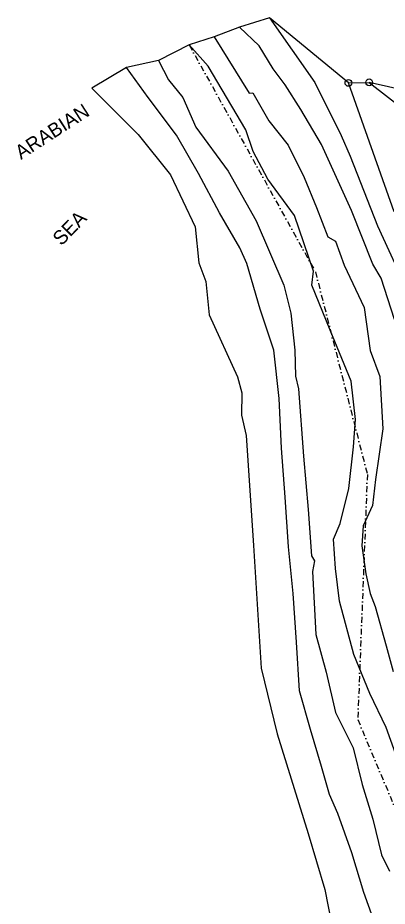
# Model space of a CAD drawing. Header units: metres. Extents: x 303639 to 307187, y 1938623 to 1940837.
# Drawn here: x 303639 to 303953, y 1939376 to 1940132 of the extents above; entities that cross this region are included whole.
import ezdxf

# ---------------------------------------------------------------- set-up
doc = ezdxf.new("R2010")
doc.units = ezdxf.units.M
doc.linetypes.add('DASHDOT', pattern=[1, 0.5, -0.25, 0, -0.25])
for name, color, linetype in [('LINE_WATER', 4, 'Continuous'), ('OFF', 1, 'Continuous'), ('POLY_WATER', 4, 'Continuous'), ('TEXT_MAPOUT', 7, 'Continuous'), ('V_BOUND_STREAM_LINE', 7, 'DASHDOT')]:
    doc.layers.add(name, color=color, linetype=linetype)

msp = doc.modelspace()

# ---------------------------------------------------------------- linework, layer by layer
for centre in [(303920.18, 1940076.17), (303937.79, 1940076.63)]:
    msp.add_circle(centre, 2.87)
at = {"layer": 'LINE_WATER'}
for p, q in [((303853.23, 1940131.54), (303891.76, 1940076.58)), ((303844.45, 1940107.58), (303827.51, 1940123.65)), ((303806.04, 1940115.45), (303835.77, 1940067.41)), ((303800.88, 1940090.29), (303784.93, 1940108.41)), ((303856.36, 1940088.19), (303844.45, 1940107.58)), ((303758.66, 1940095.32), (303767.34, 1940078.9)), ((303750.06, 1940063.83), (303731.5, 1940089.4)), ((303832.89, 1940036.37), (303800.88, 1940090.29)), ((303866.52, 1940074.57), (303856.36, 1940088.19)), ((303767.34, 1940078.9), (303779.49, 1940063.66)), ((303879.72, 1940053.58), (303866.52, 1940074.57)), ((303891.76, 1940076.58), (303914.06, 1940031.39)), ((303835.77, 1940067.41), (303838.91, 1940067.63)), ((303838.91, 1940067.63), (303852.6, 1940044.01)), ((303773.97, 1940031.76), (303750.06, 1940063.83)), ((303779.49, 1940063.66), (303790.39, 1940038.44)), ((303897.25, 1940023.9), (303879.72, 1940053.58)), ((303852.6, 1940044.01), (303868.95, 1940023.25)), ((303790.39, 1940038.44), (303818.06, 1940001.26)), ((303839.18, 1940017.88), (303832.89, 1940036.37)), ((303792.68, 1939999.02), (303773.97, 1940031.76)), ((303914.06, 1940031.39), (303921.8, 1940013.88)), ((303868.95, 1940023.25), (303882.58, 1939995.71)), ((303922.93, 1939967.8), (303897.25, 1940023.9)), ((303851.59, 1939994.37), (303839.18, 1940017.88)), ((303921.8, 1940013.88), (303944.82, 1939954.68)), ((303810.64, 1939965.8), (303792.68, 1939999.02)), ((303818.06, 1940001.26), (303841.7, 1939958.95)), ((303874.28, 1939963.31), (303851.59, 1939994.37)), ((303882.58, 1939995.71), (303893.1, 1939970.31)), ((303893.1, 1939970.31), (303902.58, 1939945.19)), ((303940.9, 1939922.02), (303922.93, 1939967.8)), ((303827.91, 1939936.05), (303810.64, 1939965.8)), ((303841.7, 1939958.95), (303865.42, 1939904.28)), ((303890.44, 1939916.16), (303874.28, 1939963.31)), ((303944.82, 1939954.68), (303970.63, 1939898.46)), ((303902.58, 1939945.19), (303909.21, 1939941.57)), ((303833.78, 1939922.5), (303827.91, 1939936.05)), ((303909.21, 1939941.57), (303916.52, 1939921.32)), ((303845.23, 1939883.69), (303833.78, 1939922.5)), ((303916.52, 1939921.32), (303933.44, 1939885.1)), ((303947.94, 1939910.28), (303940.9, 1939922.02)), ((303889.16, 1939904.2), (303890.44, 1939916.16)), ((303959.24, 1939875.06), (303947.94, 1939910.28)), ((303865.42, 1939904.28), (303871.39, 1939880.37)), ((303904.7, 1939865.95), (303889.16, 1939904.2)), ((303856.74, 1939848.83), (303845.23, 1939883.69)), ((303933.44, 1939885.1), (303938.57, 1939848.79)), ((303871.39, 1939880.37), (303874.79, 1939848.83)), ((303922.64, 1939822.73), (303904.7, 1939865.95)), ((303861.48, 1939807.89), (303856.74, 1939848.83)), ((303874.79, 1939848.83), (303875.22, 1939826.84)), ((303938.57, 1939848.79), (303947.03, 1939826.56)), ((303875.22, 1939826.84), (303877.91, 1939816.06)), ((303926.26, 1939789.95), (303922.64, 1939822.73)), ((303947.03, 1939826.56), (303949.35, 1939781.98)), ((303877.91, 1939816.06), (303882.06, 1939758.71)), ((303863.24, 1939765.76), (303861.48, 1939807.89)), ((303924.58, 1939766.88), (303926.26, 1939789.95)), ((303949.35, 1939781.98), (303943.18, 1939739.05)), ((303866.49, 1939723.85), (303863.24, 1939765.76)), ((303920.5, 1939731.25), (303924.58, 1939766.88)), ((303882.06, 1939758.71), (303886.01, 1939713.58)), ((303943.18, 1939739.05), (303940.73, 1939717)), ((303913.29, 1939701.59), (303920.5, 1939731.25)), ((303869.24, 1939681.71), (303866.49, 1939723.85)), ((303940.73, 1939717), (303932.64, 1939699.69)), ((303886.01, 1939713.58), (303888.92, 1939674.02)), ((303907.54, 1939688.21), (303913.29, 1939701.59)), ((303932.64, 1939699.69), (303931.63, 1939682.6)), ((303909.29, 1939663.37), (303907.54, 1939688.21)), ((303873.27, 1939642.01), (303869.24, 1939681.71)), ((303931.63, 1939682.6), (303935.12, 1939658.79)), ((303888.92, 1939674.02), (303891.46, 1939669.91)), ((303891.46, 1939669.91), (303889.72, 1939660.68)), ((303889.72, 1939660.68), (303892.44, 1939607.29)), ((303912.49, 1939635.54), (303909.29, 1939663.37)), ((303935.12, 1939658.79), (303938.58, 1939641.96)), ((303876.03, 1939600.85), (303873.27, 1939642.01)), ((303938.58, 1939641.96), (303942.91, 1939631.08)), ((303924.72, 1939590.17), (303912.49, 1939635.54)), ((303942.91, 1939631.08), (303952.3, 1939597.53)), ((303892.44, 1939607.29), (303901.27, 1939575.19)), ((303878.54, 1939559.45), (303876.03, 1939600.85)), ((303952.3, 1939597.53), (303958.28, 1939575.75)), ((303938.35, 1939557.14), (303924.72, 1939590.17)), ((303901.27, 1939575.19), (303909.32, 1939540.87)), ((303887.85, 1939526.35), (303878.54, 1939559.45)), ((303952.29, 1939528.05), (303938.35, 1939557.14)), ((303909.32, 1939540.87), (303924.11, 1939510.9)), ((303897.43, 1939494.98), (303887.85, 1939526.35)), ((303965.62, 1939491.06), (303952.29, 1939528.05)), ((303924.11, 1939510.9), (303931.96, 1939479.8)), ((303904.15, 1939471.3), (303897.43, 1939494.98)), ((303931.96, 1939479.8), (303941.07, 1939450.16)), ((303911.21, 1939455.02), (303904.15, 1939471.3)), ((303922.99, 1939421.64), (303911.21, 1939455.02)), ((303941.07, 1939450.16), (303948.44, 1939420.05)), ((303933.27, 1939387.78), (303922.99, 1939421.64)), ((303948.44, 1939420.05), (303955.04, 1939406)), ((303945.3, 1939354.65), (303933.27, 1939387.78))]:
    msp.add_line(p, q, dxfattribs=at)
at = {"layer": 'OFF'}
for p, q in [((303853.23, 1940131.54), (303827.51, 1940123.65)), ((303920.18, 1940076.17), (303853.23, 1940131.54)), ((303827.51, 1940123.65), (303806.04, 1940115.45)), ((303806.04, 1940115.45), (303784.93, 1940108.41)), ((303784.93, 1940108.41), (303758.66, 1940095.32)), ((303758.66, 1940095.32), (303731.5, 1940089.4)), ((303731.5, 1940089.4), (303702.15, 1940071.71)), ((303974.53, 1940068.22), (303937.79, 1940076.63))]:
    msp.add_line(p, q, dxfattribs=at)
at = {"layer": 'POLY_WATER'}
for p, q in [((303920.18, 1940076.17), (303937.79, 1940076.63)), ((303959.11, 1939966.6), (303920.18, 1940076.17)), ((303937.79, 1940076.63), (303985.94, 1940039.07)), ((303702.15, 1940071.71), (303741.5, 1940032.31)), ((303741.5, 1940032.31), (303768.86, 1939998.1)), ((303768.86, 1939998.1), (303789.87, 1939953.77)), ((303789.87, 1939953.77), (303792.96, 1939923.08)), ((303792.96, 1939923.08), (303798.95, 1939907.42)), ((303798.95, 1939907.42), (303801.74, 1939879.08)), ((303801.74, 1939879.08), (303825.99, 1939826.33)), ((303825.99, 1939826.33), (303829.65, 1939812.71)), ((303829.65, 1939812.71), (303829.22, 1939793.8)), ((303829.22, 1939793.8), (303833.17, 1939776.49)), ((303833.17, 1939776.49), (303839.58, 1939682.96)), ((303839.58, 1939682.96), (303846.18, 1939578.71)), ((303846.18, 1939578.71), (303859.65, 1939522.76)), ((303859.65, 1939522.76), (303886.07, 1939438.05)), ((303886.07, 1939438.05), (303900.1, 1939390.36)), ((303900.1, 1939390.36), (303905.68, 1939361.6))]:
    msp.add_line(p, q, dxfattribs=at)
at = {"layer": 'V_BOUND_STREAM_LINE', "ltscale": 10}
for p, q in [((303784.93, 1940108.41), (303892.12, 1939915.64)), ((303892.12, 1939915.64), (303936.27, 1939743.39)), ((303936.27, 1939743.39), (303928.14, 1939534.93)), ((303928.14, 1939534.93), (304035.94, 1939278.8))]:
    msp.add_line(p, q, dxfattribs=at)

# ---------------------------------------------------------------- texts
at = {"layer": 'TEXT_MAPOUT', "ltscale": 10}
for s, rotation, p in [('ARABIAN', 32.85979, (303641.91, 1940010.65)), ('SEA', 45.80366, (303676.27, 1939937.07))]:
    msp.add_text(s, height=12.046, rotation=rotation, dxfattribs=at).set_placement(p)

doc.saveas('drawing.dxf')
